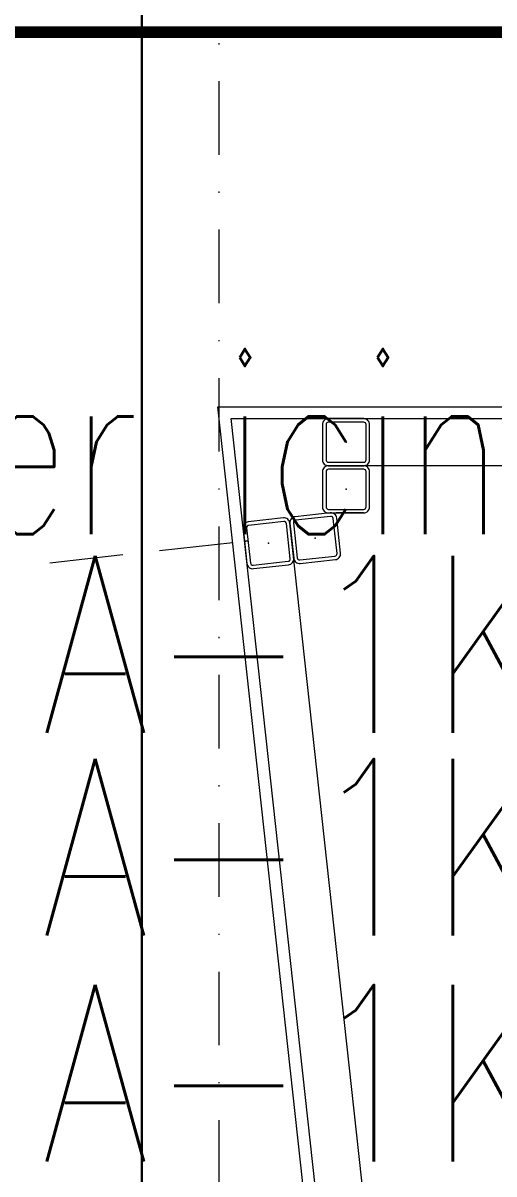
# Model space of a CAD drawing. Extents: x -2050 to 29725, y -1777 to 6820.
# Drawn here: x 9950.9 to 9990.8, y 2174.9 to 2272.6 of the extents above; entities that cross this region are included whole.
import ezdxf

# ---------------------------------------------------------------- set-up
doc = ezdxf.new("R2010")
doc.units = 0
doc.header["$LTSCALE"] = 25
doc.header["$MEASUREMENT"] = 0
for name, pattern in [('DASHDOT2', [0.5, 0.25, -0.125, 0, -0.125]), ('DOT2', [0.125, 0, -0.125]), ('HIDDEN', [0.375, 0.25, -0.125]), ('HIDDEN2', [4.7625, 3.175, -1.5875])]:
    doc.linetypes.add(name, pattern=pattern)
doc.layers.get('0').update_dxf_attribs({"color": 9, "lineweight": 9})
for name, color, linetype, lineweight in [('06D', 9, 'Continuous', 9), ('10', 9, 'Continuous', 9), ('11', 9, 'Continuous', 9), ('20', 9, 'DOT2', 9), ('21', 9, 'Continuous', 9), ('24', 9, 'DASHDOT2', 9), ('DATA TAVAN', 160, 'Continuous', 30), ('E-YAZI', 7, 'Continuous', 30)]:
    doc.layers.add(name, color=color, linetype=linetype, lineweight=lineweight)
doc.styles.add('E-YAZI', font='txttw.shx')

# ---------------------------------------------------------------- blocks, each defined once
blk = doc.blocks.new('Prf-40x40')
for points in [[(1.5, -2), (-1.5, -2, -0.414214), (-2, -1.5), (-2, 1.5, -0.414214), (-1.5, 2), (1.5, 2, -0.414214), (2, 1.5), (2, -1.5, -0.414214)], [(1.5, -1.7), (-1.5, -1.7, -0.414214), (-1.7, -1.5), (-1.7, 1.5, -0.414214), (-1.5, 1.7), (1.5, 1.7, -0.414214), (1.7, 1.5), (1.7, -1.5, -0.414214)]]:
    blk.add_lwpolyline(points, format="xyb", close=True)
blk.add_point((0, 0))

msp = doc.modelspace()

# ---------------------------------------------------------------- linework, layer by layer
at = {"layer": '06D'}
for points in [[(10048, 2235), (9979.776, 2235)], [(9997.47, 2011.181), (9973.508, 2230.127)]]:
    msp.add_lwpolyline(points, dxfattribs=at)
at = {"layer": '11'}
for points in [[(9992.5, 2010.637), (9967.397, 2240), (10052.5, 2240)], [(9993.494, 2010.746), (9968.513, 2239), (10051.5, 2239), (10051.5, 2231), (9995.712, 2231)], [(9979.776, 2231), (9977.436, 2231)]]:
    msp.add_lwpolyline(points, dxfattribs=at)
at = {"layer": '20', "linetype": 'HIDDEN', "lineweight": 0}
for points in [[(7497.5, 1433.225, -0.101512), (9968.66, 2228.466, -0.101512)], [(9969.654, 2228.574, -0.000012), (9969.952, 2228.607)]]:
    msp.add_lwpolyline(points, format="xyb", dxfattribs=at)
at = {"layer": '21', "linetype": 'HIDDEN2', "ltscale": 0.1, "const_width": 1}
msp.add_lwpolyline([(9939.87, 2271.802), (10517.485, 2271.802), (10517.485, 1816.575), (9939.87, 1816.575)], close=True, dxfattribs=at)
at = {"layer": '24'}
msp.add_lwpolyline([(9967.5, 195), (9967.5, 4035)], dxfattribs=at)
at = {"layer": 'DATA TAVAN'}
msp.add_line((9960.936, 2356.64), (9960.936, 2119.595), dxfattribs=at)

# ---------------------------------------------------------------- block references
at = {"layer": '10', "xscale": -1}
for p in [(9978.276, 2237), (9978.276, 2233)]:
    msp.add_blockref('Prf-40x40', p, dxfattribs=at)
at = {"layer": '10', "xscale": -1, "rotation": 96.25982961374353}
for p in [(9975.659, 2228.854), (9971.683, 2228.417)]:
    msp.add_blockref('Prf-40x40', p, dxfattribs=at)

# ---------------------------------------------------------------- texts
at = {"layer": 'E-YAZI', "color": 3, "style": 'E-YAZI', "width": 0.7}
msp.add_text('Printer icin', height=15, dxfattribs=at).set_placement((9913.897, 2229.187))
at = {"layer": 'E-YAZI', "color": 6, "style": 'E-YAZI', "width": 0.8}
for s, p in [('A-1K D1', (9952.36, 2212.341)), ('A-1K D2', (9952.36, 2195.118)), ('A-1K D3', (9952.36, 2175.924))]:
    msp.add_text(s, height=15, dxfattribs=at).set_placement(p)

doc.saveas('drawing.dxf')
